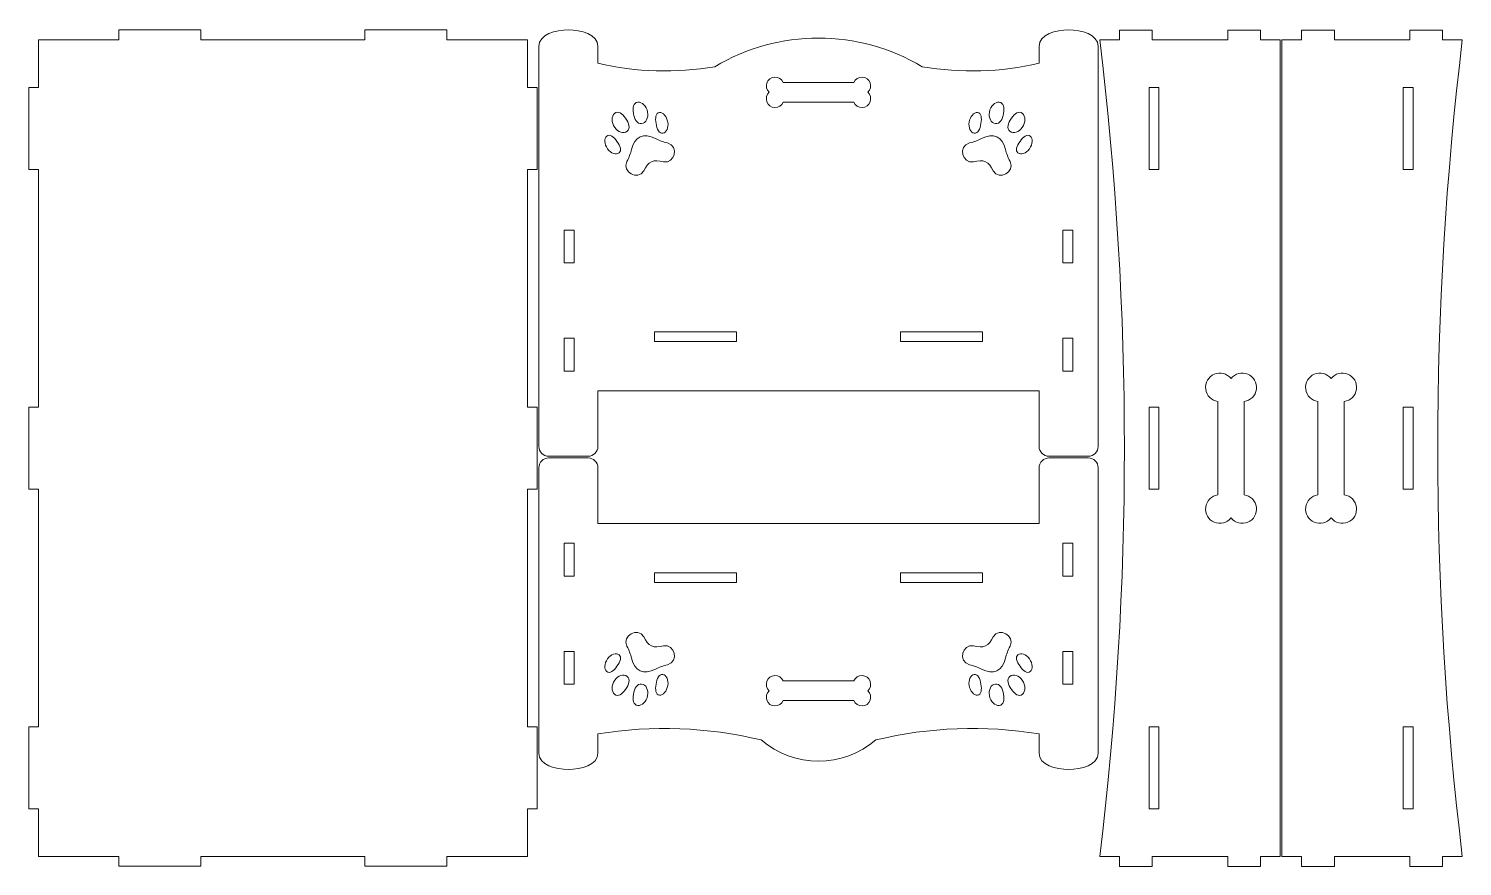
# Model space of a CAD drawing. Header units: millimetres. Extents: x -437 to 437, y -255 to 256.
import ezdxf

# ---------------------------------------------------------------- set-up
doc = ezdxf.new("R2010")
doc.units = ezdxf.units.MM
doc.header["$MEASUREMENT"] = 0
doc.layers.add('Camada 1', color=7, linetype='Continuous')

msp = doc.modelspace()

# ---------------------------------------------------------------- linework, layer by layer
at = {"layer": 'Camada 1', "color": 250, "lineweight": 20}
for points, knots in [([(-332, 249.0323), (-332, 249.0323), (-232, 249.0323), (-232, 249.0323), (-232, 249.0323), (-232, 249.0323), (-232, 255.0323), (-232, 255.0323), (-232, 255.0323), (-232, 255.0323), (-182, 255.0323), (-182, 255.0323), (-182, 255.0323), (-182, 255.0323), (-182, 249.0323), (-182, 249.0323), (-182, 249.0323), (-182, 249.0323), (-133, 249.0323), (-133, 249.0323), (-133, 249.0323), (-133, 249.0323), (-133, 220.0323), (-133, 220.0323), (-133, 220.0323), (-133, 220.0323), (-127, 220.0323), (-127, 220.0323), (-127, 220.0323), (-127, 220.0323), (-127, 170.0323), (-127, 170.0323), (-127, 170.0323), (-127, 170.0323), (-133, 170.0323), (-133, 170.0323), (-133, 170.0323), (-133, 170.0323), (-133, 25.0323), (-133, 25.0323), (-133, 25.0323), (-133, 25.0323), (-127, 25.0323), (-127, 25.0323), (-127, 25.0323), (-127, 25.0323), (-127, -24.9677), (-127, -24.9677), (-127, -24.9677), (-127, -24.9677), (-133, -24.9677), (-133, -24.9677), (-133, -24.9677), (-133, -24.9677), (-133, -169.9677), (-133, -169.9677), (-133, -169.9677), (-133, -169.9677), (-127, -169.9677), (-127, -169.9677), (-127, -169.9677), (-127, -169.9677), (-127, -219.9677), (-127, -219.9677), (-127, -219.9677), (-127, -219.9677), (-133, -219.9677), (-133, -219.9677), (-133, -219.9677), (-133, -219.9677), (-133, -248.9677), (-133, -248.9677), (-133, -248.9677), (-133, -248.9677), (-182, -248.9677), (-182, -248.9677), (-182, -248.9677), (-182, -248.9677), (-182, -254.9677), (-182, -254.9677), (-182, -254.9677), (-182, -254.9677), (-232, -254.9677), (-232, -254.9677), (-232, -254.9677), (-232, -254.9677), (-232, -248.9677), (-232, -248.9677), (-232, -248.9677), (-232, -248.9677), (-332, -248.9677), (-332, -248.9677), (-332, -248.9677), (-332, -248.9677), (-332, -254.9677), (-332, -254.9677), (-332, -254.9677), (-332, -254.9677), (-382, -254.9677), (-382, -254.9677), (-382, -254.9677), (-382, -254.9677), (-382, -248.9677), (-382, -248.9677), (-382, -248.9677), (-382, -248.9677), (-431, -248.9677), (-431, -248.9677), (-431, -248.9677), (-431, -248.9677), (-431, -219.9677), (-431, -219.9677), (-431, -219.9677), (-431, -219.9677), (-437, -219.9677), (-437, -219.9677), (-437, -219.9677), (-437, -219.9677), (-437, -169.9677), (-437, -169.9677), (-437, -169.9677), (-437, -169.9677), (-431, -169.9677), (-431, -169.9677), (-431, -169.9677), (-431, -169.9677), (-431, -24.9677), (-431, -24.9677), (-431, -24.9677), (-431, -24.9677), (-437, -24.9677), (-437, -24.9677), (-437, -24.9677), (-437, -24.9677), (-437, 25.0323), (-437, 25.0323), (-437, 25.0323), (-437, 25.0323), (-431, 25.0323), (-431, 25.0323), (-431, 25.0323), (-431, 25.0323), (-431, 170.0323), (-431, 170.0323), (-431, 170.0323), (-431, 170.0323), (-437, 170.0323), (-437, 170.0323), (-437, 170.0323), (-437, 170.0323), (-437, 220.0323), (-437, 220.0323), (-437, 220.0323), (-437, 220.0323), (-431, 220.0323), (-431, 220.0323), (-431, 220.0323), (-431, 220.0323), (-431, 249.0323), (-431, 249.0323), (-431, 249.0323), (-431, 249.0323), (-382, 249.0323), (-382, 249.0323), (-382, 249.0323), (-382, 249.0323), (-382, 255.0323), (-382, 255.0323), (-382, 255.0323), (-382, 255.0323), (-332, 255.0323), (-332, 255.0323), (-332, 255.0323), (-332, 255.0323), (-332, 249.0323), (-332, 249.0323)], [0, 0, 0, 0, 0.02222222, 0.02222222, 0.02222222, 0.02222222, 0.04444444, 0.04444444, 0.04444444, 0.04444444, 0.06666667, 0.06666667, 0.06666667, 0.06666667, 0.08888889, 0.08888889, 0.08888889, 0.08888889, 0.11111111, 0.11111111, 0.11111111, 0.11111111, 0.13333333, 0.13333333, 0.13333333, 0.13333333, 0.15555556, 0.15555556, 0.15555556, 0.15555556, 0.17777778, 0.17777778, 0.17777778, 0.17777778, 0.2, 0.2, 0.2, 0.2, 0.22222222, 0.22222222, 0.22222222, 0.22222222, 0.24444444, 0.24444444, 0.24444444, 0.24444444, 0.26666667, 0.26666667, 0.26666667, 0.26666667, 0.28888889, 0.28888889, 0.28888889, 0.28888889, 0.31111111, 0.31111111, 0.31111111, 0.31111111, 0.33333333, 0.33333333, 0.33333333, 0.33333333, 0.35555556, 0.35555556, 0.35555556, 0.35555556, 0.37777778, 0.37777778, 0.37777778, 0.37777778, 0.4, 0.4, 0.4, 0.4, 0.42222222, 0.42222222, 0.42222222, 0.42222222, 0.44444444, 0.44444444, 0.44444444, 0.44444444, 0.46666667, 0.46666667, 0.46666667, 0.46666667, 0.48888889, 0.48888889, 0.48888889, 0.48888889, 0.51111111, 0.51111111, 0.51111111, 0.51111111, 0.53333333, 0.53333333, 0.53333333, 0.53333333, 0.55555556, 0.55555556, 0.55555556, 0.55555556, 0.57777778, 0.57777778, 0.57777778, 0.57777778, 0.6, 0.6, 0.6, 0.6, 0.62222222, 0.62222222, 0.62222222, 0.62222222, 0.64444444, 0.64444444, 0.64444444, 0.64444444, 0.66666667, 0.66666667, 0.66666667, 0.66666667, 0.68888889, 0.68888889, 0.68888889, 0.68888889, 0.71111111, 0.71111111, 0.71111111, 0.71111111, 0.73333333, 0.73333333, 0.73333333, 0.73333333, 0.75555556, 0.75555556, 0.75555556, 0.75555556, 0.77777778, 0.77777778, 0.77777778, 0.77777778, 0.8, 0.8, 0.8, 0.8, 0.82222222, 0.82222222, 0.82222222, 0.82222222, 0.84444444, 0.84444444, 0.84444444, 0.84444444, 0.86666667, 0.86666667, 0.86666667, 0.86666667, 0.88888889, 0.88888889, 0.88888889, 0.88888889, 0.91111111, 0.91111111, 0.91111111, 0.91111111, 0.93333333, 0.93333333, 0.93333333, 0.93333333, 0.95555556, 0.95555556, 0.95555556, 0.95555556, 1, 1, 1, 1]), ([(179, 35.0323), (179, 35.0323), (-90, 35.0323), (-90, 35.0323), (-90, 35.0323), (-90, 35.0323), (-90, 1.0323), (-90, 1.0323), (-90, 1.0323), (-90, -2.2814), (-92.6863, -4.9677), (-96, -4.9677), (-96, -4.9677), (-96, -4.9677), (-120, -4.9677), (-120, -4.9677), (-120, -4.9677), (-121.5913, -4.9677), (-123.1174, -4.3356), (-124.2426, -3.2103), (-124.2426, -3.2103), (-125.3679, -2.0851), (-126, -0.559), (-126, 1.0323), (-126, 1.0323), (-126, 1.0323), (-126, 245.0323), (-126, 245.0323), (-126, 245.0323), (-126, 252.4134), (-115.5901, 255.0323), (-108, 255.0323), (-108, 255.0323), (-100.4252, 255.0323), (-90, 252.4332), (-90, 245.0323), (-90, 245.0323), (-90, 245.0323), (-89.9991, 234.7065), (-89.9991, 234.7065), (-89.9991, 234.7065), (-66.6178, 229.2716), (-42.3856, 228.5683), (-18.7285, 232.638), (-18.7285, 232.638), (20.2337, 255.8304), (68.7663, 255.8304), (107.7294, 232.6379), (107.7294, 232.6379), (131.3866, 228.5683), (155.6187, 229.2717), (179, 234.7068), (179, 234.7068), (179, 234.7068), (179, 245.0323), (179, 245.0323), (179, 245.0323), (179, 252.4134), (189.4099, 255.0323), (197, 255.0323), (197, 255.0323), (204.5748, 255.0323), (215, 252.4332), (215, 245.0323), (215, 245.0323), (215, 245.0323), (215, 1.0323), (215, 1.0323), (215, 1.0323), (215, -2.2814), (212.3137, -4.9677), (209, -4.9677), (209, -4.9677), (209, -4.9677), (185, -4.9677), (185, -4.9677), (185, -4.9677), (183.4087, -4.9677), (181.8826, -4.3356), (180.7574, -3.2103), (180.7574, -3.2103), (179.6321, -2.0851), (179, -0.559), (179, 1.0323), (179, 1.0323), (179, 1.0323), (179, 35.0323), (179, 35.0323)], [0, 0, 0, 0, 0.04347826, 0.04347826, 0.04347826, 0.04347826, 0.08695652, 0.08695652, 0.08695652, 0.08695652, 0.13043478, 0.13043478, 0.13043478, 0.13043478, 0.17391304, 0.17391304, 0.17391304, 0.17391304, 0.2173913, 0.2173913, 0.2173913, 0.2173913, 0.26086957, 0.26086957, 0.26086957, 0.26086957, 0.30434783, 0.30434783, 0.30434783, 0.30434783, 0.34782609, 0.34782609, 0.34782609, 0.34782609, 0.39130435, 0.39130435, 0.39130435, 0.39130435, 0.43478261, 0.43478261, 0.43478261, 0.43478261, 0.47826087, 0.47826087, 0.47826087, 0.47826087, 0.52173913, 0.52173913, 0.52173913, 0.52173913, 0.56521739, 0.56521739, 0.56521739, 0.56521739, 0.60869565, 0.60869565, 0.60869565, 0.60869565, 0.65217391, 0.65217391, 0.65217391, 0.65217391, 0.69565217, 0.69565217, 0.69565217, 0.69565217, 0.73913043, 0.73913043, 0.73913043, 0.73913043, 0.7826087, 0.7826087, 0.7826087, 0.7826087, 0.82608696, 0.82608696, 0.82608696, 0.82608696, 0.86956522, 0.86956522, 0.86956522, 0.86956522, 0.91304348, 0.91304348, 0.91304348, 0.91304348, 1, 1, 1, 1]), ([(216, -249.0323), (236, -82.9656), (236, 82.901), (216, 248.9677), (216, 248.9677), (216, 248.9677), (228, 248.9677), (228, 248.9677), (228, 248.9677), (228, 248.9677), (228, 254.9677), (228, 254.9677), (228, 254.9677), (228, 254.9677), (248, 254.9677), (248, 254.9677), (248, 254.9677), (248, 254.9677), (248, 248.9677), (248, 248.9677), (248, 248.9677), (248, 248.9677), (294, 248.9677), (294, 248.9677), (294, 248.9677), (294, 248.9677), (294, 254.9677), (294, 254.9677), (294, 254.9677), (294, 254.9677), (314, 254.9677), (314, 254.9677), (314, 254.9677), (314, 254.9677), (314, 248.9677), (314, 248.9677), (314, 248.9677), (314, 248.9677), (326, 248.9677), (326, 248.9677), (326, 248.9677), (326, 248.9677), (326, -249.0323), (326, -249.0323), (326, -249.0323), (326, -249.0323), (314, -249.0323), (314, -249.0323), (314, -249.0323), (314, -249.0323), (314, -255.0323), (314, -255.0323), (314, -255.0323), (314, -255.0323), (294, -255.0323), (294, -255.0323), (294, -255.0323), (294, -255.0323), (294, -249.0323), (294, -249.0323), (294, -249.0323), (294, -249.0323), (248, -249.0323), (248, -249.0323), (248, -249.0323), (248, -249.0323), (248, -255.0323), (248, -255.0323), (248, -255.0323), (248, -255.0323), (228, -255.0323), (228, -255.0323), (228, -255.0323), (228, -255.0323), (228, -249.0323), (228, -249.0323), (228, -249.0323), (228, -249.0323), (216, -249.0323), (216, -249.0323)], [0, 0, 0, 0, 0.04761905, 0.04761905, 0.04761905, 0.04761905, 0.0952381, 0.0952381, 0.0952381, 0.0952381, 0.14285714, 0.14285714, 0.14285714, 0.14285714, 0.19047619, 0.19047619, 0.19047619, 0.19047619, 0.23809524, 0.23809524, 0.23809524, 0.23809524, 0.28571429, 0.28571429, 0.28571429, 0.28571429, 0.33333333, 0.33333333, 0.33333333, 0.33333333, 0.38095238, 0.38095238, 0.38095238, 0.38095238, 0.42857143, 0.42857143, 0.42857143, 0.42857143, 0.47619048, 0.47619048, 0.47619048, 0.47619048, 0.52380952, 0.52380952, 0.52380952, 0.52380952, 0.57142857, 0.57142857, 0.57142857, 0.57142857, 0.61904762, 0.61904762, 0.61904762, 0.61904762, 0.66666667, 0.66666667, 0.66666667, 0.66666667, 0.71428571, 0.71428571, 0.71428571, 0.71428571, 0.76190476, 0.76190476, 0.76190476, 0.76190476, 0.80952381, 0.80952381, 0.80952381, 0.80952381, 0.85714286, 0.85714286, 0.85714286, 0.85714286, 0.9047619, 0.9047619, 0.9047619, 0.9047619, 1, 1, 1, 1]), ([(437, -249.0323), (417, -82.9656), (417, 82.901), (437, 248.9677), (437, 248.9677), (437, 248.9677), (425, 248.9677), (425, 248.9677), (425, 248.9677), (425, 248.9677), (425, 254.9677), (425, 254.9677), (425, 254.9677), (425, 254.9677), (405, 254.9677), (405, 254.9677), (405, 254.9677), (405, 254.9677), (405, 248.9677), (405, 248.9677), (405, 248.9677), (405, 248.9677), (359, 248.9677), (359, 248.9677), (359, 248.9677), (359, 248.9677), (359, 254.9677), (359, 254.9677), (359, 254.9677), (359, 254.9677), (339, 254.9677), (339, 254.9677), (339, 254.9677), (339, 254.9677), (339, 248.9677), (339, 248.9677), (339, 248.9677), (339, 248.9677), (327, 248.9677), (327, 248.9677), (327, 248.9677), (327, 248.9677), (327, -249.0323), (327, -249.0323), (327, -249.0323), (327, -249.0323), (339, -249.0323), (339, -249.0323), (339, -249.0323), (339, -249.0323), (339, -255.0323), (339, -255.0323), (339, -255.0323), (339, -255.0323), (359, -255.0323), (359, -255.0323), (359, -255.0323), (359, -255.0323), (359, -249.0323), (359, -249.0323), (359, -249.0323), (359, -249.0323), (405, -249.0323), (405, -249.0323), (405, -249.0323), (405, -249.0323), (405, -255.0323), (405, -255.0323), (405, -255.0323), (405, -255.0323), (425, -255.0323), (425, -255.0323), (425, -255.0323), (425, -255.0323), (425, -249.0323), (425, -249.0323), (425, -249.0323), (425, -249.0323), (437, -249.0323), (437, -249.0323)], [0, 0, 0, 0, 0.04761905, 0.04761905, 0.04761905, 0.04761905, 0.0952381, 0.0952381, 0.0952381, 0.0952381, 0.14285714, 0.14285714, 0.14285714, 0.14285714, 0.19047619, 0.19047619, 0.19047619, 0.19047619, 0.23809524, 0.23809524, 0.23809524, 0.23809524, 0.28571429, 0.28571429, 0.28571429, 0.28571429, 0.33333333, 0.33333333, 0.33333333, 0.33333333, 0.38095238, 0.38095238, 0.38095238, 0.38095238, 0.42857143, 0.42857143, 0.42857143, 0.42857143, 0.47619048, 0.47619048, 0.47619048, 0.47619048, 0.52380952, 0.52380952, 0.52380952, 0.52380952, 0.57142857, 0.57142857, 0.57142857, 0.57142857, 0.61904762, 0.61904762, 0.61904762, 0.61904762, 0.66666667, 0.66666667, 0.66666667, 0.66666667, 0.71428571, 0.71428571, 0.71428571, 0.71428571, 0.76190476, 0.76190476, 0.76190476, 0.76190476, 0.80952381, 0.80952381, 0.80952381, 0.80952381, 0.85714286, 0.85714286, 0.85714286, 0.85714286, 0.9047619, 0.9047619, 0.9047619, 0.9047619, 1, 1, 1, 1]), ([(13.0224, 211.2323), (13.7731, 209.1793), (15.7073, 207.7978), (17.8928, 207.7535), (17.8928, 207.7535), (20.0783, 207.7093), (22.0668, 209.0113), (22.9, 211.0323), (22.9, 211.0323), (22.9, 211.0323), (66.1, 211.0323), (66.1, 211.0323), (66.1, 211.0323), (66.9332, 209.0113), (68.9217, 207.7093), (71.1072, 207.7535), (71.1072, 207.7535), (73.2928, 207.7978), (75.2269, 209.1793), (75.9776, 211.2324), (75.9776, 211.2324), (76.7283, 213.2854), (76.1415, 215.5887), (74.5, 217.0323), (74.5, 217.0323), (76.1415, 218.4759), (76.7283, 220.7792), (75.9776, 222.8322), (75.9776, 222.8322), (75.2269, 224.8853), (73.2927, 226.2668), (71.1072, 226.3111), (71.1072, 226.3111), (68.9217, 226.3553), (66.9332, 225.0533), (66.1, 223.0323), (66.1, 223.0323), (66.1, 223.0323), (22.9, 223.0323), (22.9, 223.0323), (22.9, 223.0323), (22.0668, 225.0533), (20.0783, 226.3553), (17.8928, 226.3111), (17.8928, 226.3111), (15.7073, 226.2668), (13.7731, 224.8853), (13.0224, 222.8322), (13.0224, 222.8322), (12.2717, 220.7792), (12.8585, 218.4759), (14.5, 217.0323), (14.5, 217.0323), (12.8585, 215.5887), (12.2717, 213.2854), (13.0224, 211.2323)], [0, 0, 0, 0, 0.06666667, 0.06666667, 0.06666667, 0.06666667, 0.13333333, 0.13333333, 0.13333333, 0.13333333, 0.2, 0.2, 0.2, 0.2, 0.26666667, 0.26666667, 0.26666667, 0.26666667, 0.33333333, 0.33333333, 0.33333333, 0.33333333, 0.4, 0.4, 0.4, 0.4, 0.46666667, 0.46666667, 0.46666667, 0.46666667, 0.53333333, 0.53333333, 0.53333333, 0.53333333, 0.6, 0.6, 0.6, 0.6, 0.66666667, 0.66666667, 0.66666667, 0.66666667, 0.73333333, 0.73333333, 0.73333333, 0.73333333, 0.8, 0.8, 0.8, 0.8, 0.86666667, 0.86666667, 0.86666667, 0.86666667, 1, 1, 1, 1]), ([(246, 169.9677), (246, 169.9677), (252, 169.9677), (252, 169.9677), (252, 169.9677), (252, 169.9677), (252, 219.9677), (252, 219.9677), (252, 219.9677), (252, 219.9677), (246, 219.9677), (246, 219.9677), (246, 219.9677), (246, 219.9677), (246, 169.9677), (246, 169.9677)], [0, 0, 0, 0, 0.2, 0.2, 0.2, 0.2, 0.4, 0.4, 0.4, 0.4, 0.6, 0.6, 0.6, 0.6, 1, 1, 1, 1]), ([(407, 169.9677), (407, 169.9677), (401, 169.9677), (401, 169.9677), (401, 169.9677), (401, 169.9677), (401, 219.9677), (401, 219.9677), (401, 219.9677), (401, 219.9677), (407, 219.9677), (407, 219.9677), (407, 219.9677), (407, 219.9677), (407, 169.9677), (407, 169.9677)], [0, 0, 0, 0, 0.2, 0.2, 0.2, 0.2, 0.4, 0.4, 0.4, 0.4, 0.6, 0.6, 0.6, 0.6, 1, 1, 1, 1]), ([(-68.3369, 204.1522), (-67.6868, 200.5463), (-66.0085, 197.625), (-63.3452, 197.9116), (-63.3452, 197.9116), (-60.6805, 198.1995), (-59.0465, 201.3581), (-59.6954, 204.9626), (-59.6954, 204.9626), (-60.3481, 208.5685), (-63.0296, 211.2586), (-65.6943, 210.9707), (-65.6943, 210.9707), (-68.3575, 210.6841), (-68.987, 207.7581), (-68.3369, 204.1522)], [0, 0, 0, 0, 0.2, 0.2, 0.2, 0.2, 0.4, 0.4, 0.4, 0.4, 0.6, 0.6, 0.6, 0.6, 1, 1, 1, 1]), ([(148.6954, 204.9626), (148.0465, 201.3581), (149.6805, 198.1995), (152.3452, 197.9116), (152.3452, 197.9116), (155.0085, 197.625), (156.6868, 200.5463), (157.3369, 204.1522), (157.3369, 204.1522), (157.987, 207.7581), (157.3575, 210.6841), (154.6943, 210.9707), (154.6943, 210.9707), (152.0296, 211.2586), (149.3481, 208.5685), (148.6954, 204.9626)], [0, 0, 0, 0, 0.2, 0.2, 0.2, 0.2, 0.4, 0.4, 0.4, 0.4, 0.6, 0.6, 0.6, 0.6, 1, 1, 1, 1]), ([(-79.726, 195.6444), (-77.6162, 192.6512), (-74.2209, 191.5948), (-72.1451, 193.2887), (-72.1451, 193.2887), (-70.0693, 194.9825), (-70.969, 198.2295), (-73.0787, 201.2254), (-73.0787, 201.2254), (-75.1883, 204.2212), (-77.7132, 205.8279), (-79.7891, 204.1342), (-79.7891, 204.1342), (-81.8649, 202.4402), (-81.8342, 198.6415), (-79.726, 195.6444)], [0, 0, 0, 0, 0.2, 0.2, 0.2, 0.2, 0.4, 0.4, 0.4, 0.4, 0.6, 0.6, 0.6, 0.6, 1, 1, 1, 1]), ([(-50.456, 192.0961), (-48.1772, 192.3594), (-46.7915, 195.3936), (-47.3621, 198.8666), (-47.3621, 198.8666), (-47.9354, 202.3397), (-50.2458, 204.9411), (-52.5246, 204.6751), (-52.5246, 204.6751), (-54.8047, 204.4106), (-55.1055, 201.4244), (-54.5323, 197.9487), (-54.5323, 197.9487), (-53.9616, 194.4756), (-52.7362, 191.8289), (-50.456, 192.0961)], [0, 0, 0, 0, 0.2, 0.2, 0.2, 0.2, 0.4, 0.4, 0.4, 0.4, 0.6, 0.6, 0.6, 0.6, 1, 1, 1, 1]), ([(139.456, 192.0961), (141.7362, 191.8289), (142.9616, 194.4756), (143.5323, 197.9487), (143.5323, 197.9487), (144.1055, 201.4244), (143.8047, 204.4106), (141.5246, 204.6751), (141.5246, 204.6751), (139.2458, 204.9411), (136.9354, 202.3397), (136.3621, 198.8666), (136.3621, 198.8666), (135.7915, 195.3936), (137.1772, 192.3594), (139.456, 192.0961)], [0, 0, 0, 0, 0.2, 0.2, 0.2, 0.2, 0.4, 0.4, 0.4, 0.4, 0.6, 0.6, 0.6, 0.6, 1, 1, 1, 1]), ([(162.0787, 201.2254), (159.969, 198.2295), (159.0693, 194.9825), (161.1451, 193.2887), (161.1451, 193.2887), (163.2209, 191.5948), (166.6162, 192.6512), (168.726, 195.6444), (168.726, 195.6444), (170.8342, 198.6415), (170.8649, 202.4402), (168.7891, 204.1342), (168.7891, 204.1342), (166.7132, 205.8279), (164.1883, 204.2212), (162.0787, 201.2254)], [0, 0, 0, 0, 0.2, 0.2, 0.2, 0.2, 0.4, 0.4, 0.4, 0.4, 0.6, 0.6, 0.6, 0.6, 1, 1, 1, 1]), ([(-61.9767, 169.0446), (-59.4921, 174.8557), (-55.9273, 176.4794), (-49.9115, 174.545), (-49.9115, 174.545), (-43.1065, 173.4024), (-40.3696, 184.0655), (-47.5404, 186.1224), (-47.5404, 186.1224), (-50.2228, 186.8925), (-52.705, 187.6139), (-54.8919, 188.7969), (-54.8919, 188.7969), (-61.9826, 192.6325), (-67.7128, 190.0176), (-69.4682, 182.1504), (-69.4682, 182.1504), (-70.0087, 179.7244), (-71.0928, 177.3781), (-72.2699, 174.848), (-72.2699, 174.848), (-75.4217, 168.0863), (-65.5757, 163.158), (-61.9767, 169.0446)], [0, 0, 0, 0, 0.14285714, 0.14285714, 0.14285714, 0.14285714, 0.28571429, 0.28571429, 0.28571429, 0.28571429, 0.42857143, 0.42857143, 0.42857143, 0.42857143, 0.57142857, 0.57142857, 0.57142857, 0.57142857, 0.71428571, 0.71428571, 0.71428571, 0.71428571, 1, 1, 1, 1]), ([(138.9115, 174.545), (144.9273, 176.4794), (148.4921, 174.8557), (150.9767, 169.0446), (150.9767, 169.0446), (154.5757, 163.158), (164.4217, 168.0863), (161.2699, 174.848), (161.2699, 174.848), (160.0928, 177.3781), (159.0087, 179.7244), (158.4682, 182.1504), (158.4682, 182.1504), (156.7128, 190.0176), (150.9826, 192.6325), (143.8919, 188.7969), (143.8919, 188.7969), (141.705, 187.6139), (139.2228, 186.8925), (136.5404, 186.1224), (136.5404, 186.1224), (129.3696, 184.0655), (132.1065, 173.4024), (138.9115, 174.545)], [0, 0, 0, 0, 0.14285714, 0.14285714, 0.14285714, 0.14285714, 0.28571429, 0.28571429, 0.28571429, 0.28571429, 0.42857143, 0.42857143, 0.42857143, 0.42857143, 0.57142857, 0.57142857, 0.57142857, 0.57142857, 0.71428571, 0.71428571, 0.71428571, 0.71428571, 1, 1, 1, 1]), ([(-77.0594, 180.0294), (-75.2692, 181.4646), (-76.291, 184.1966), (-78.3611, 187.0433), (-78.3611, 187.0433), (-80.431, 189.8927), (-82.7702, 191.7751), (-84.5591, 190.3384), (-84.5591, 190.3384), (-86.3508, 188.9019), (-86.1204, 185.4311), (-84.0518, 182.5831), (-84.0518, 182.5831), (-81.9804, 179.7378), (-78.8498, 178.5915), (-77.0594, 180.0294)], [0, 0, 0, 0, 0.2, 0.2, 0.2, 0.2, 0.4, 0.4, 0.4, 0.4, 0.6, 0.6, 0.6, 0.6, 1, 1, 1, 1]), ([(167.3611, 187.0433), (165.291, 184.1966), (164.2692, 181.4646), (166.0594, 180.0294), (166.0594, 180.0294), (167.8498, 178.5915), (170.9804, 179.7378), (173.0518, 182.5831), (173.0518, 182.5831), (175.1204, 185.4311), (175.3508, 188.9019), (173.5591, 190.3384), (173.5591, 190.3384), (171.7702, 191.7751), (169.431, 189.8927), (167.3611, 187.0433)], [0, 0, 0, 0, 0.2, 0.2, 0.2, 0.2, 0.4, 0.4, 0.4, 0.4, 0.6, 0.6, 0.6, 0.6, 1, 1, 1, 1]), ([(-104.5, 113.0323), (-104.5, 113.0323), (-104.5, 133.0323), (-104.5, 133.0323), (-104.5, 133.0323), (-104.5, 133.0323), (-110.5, 133.0323), (-110.5, 133.0323), (-110.5, 133.0323), (-110.5, 133.0323), (-110.5, 113.0323), (-110.5, 113.0323), (-110.5, 113.0323), (-110.5, 113.0323), (-104.5, 113.0323), (-104.5, 113.0323)], [0, 0, 0, 0, 0.2, 0.2, 0.2, 0.2, 0.4, 0.4, 0.4, 0.4, 0.6, 0.6, 0.6, 0.6, 1, 1, 1, 1]), ([(193.5, 133.0323), (193.5, 133.0323), (193.5, 113.0323), (193.5, 113.0323), (193.5, 113.0323), (193.5, 113.0323), (199.5, 113.0323), (199.5, 113.0323), (199.5, 113.0323), (199.5, 113.0323), (199.5, 133.0323), (199.5, 133.0323), (199.5, 133.0323), (199.5, 133.0323), (193.5, 133.0323), (193.5, 133.0323)], [0, 0, 0, 0, 0.2, 0.2, 0.2, 0.2, 0.4, 0.4, 0.4, 0.4, 0.6, 0.6, 0.6, 0.6, 1, 1, 1, 1]), ([(-5.5, 65.0323), (-5.5, 65.0323), (-5.5, 71.0323), (-5.5, 71.0323), (-5.5, 71.0323), (-5.5, 71.0323), (-55.5, 71.0323), (-55.5, 71.0323), (-55.5, 71.0323), (-55.5, 71.0323), (-55.5, 65.0323), (-55.5, 65.0323), (-55.5, 65.0323), (-55.5, 65.0323), (-5.5, 65.0323), (-5.5, 65.0323)], [0, 0, 0, 0, 0.2, 0.2, 0.2, 0.2, 0.4, 0.4, 0.4, 0.4, 0.6, 0.6, 0.6, 0.6, 1, 1, 1, 1]), ([(144.5, 71.0323), (144.5, 71.0323), (94.5, 71.0323), (94.5, 71.0323), (94.5, 71.0323), (94.5, 71.0323), (94.5, 65.0323), (94.5, 65.0323), (94.5, 65.0323), (94.5, 65.0323), (144.5, 65.0323), (144.5, 65.0323), (144.5, 65.0323), (144.5, 65.0323), (144.5, 71.0323), (144.5, 71.0323)], [0, 0, 0, 0, 0.2, 0.2, 0.2, 0.2, 0.4, 0.4, 0.4, 0.4, 0.6, 0.6, 0.6, 0.6, 1, 1, 1, 1]), ([(-104.5, 47.0323), (-104.5, 47.0323), (-104.5, 67.0323), (-104.5, 67.0323), (-104.5, 67.0323), (-104.5, 67.0323), (-110.5, 67.0323), (-110.5, 67.0323), (-110.5, 67.0323), (-110.5, 67.0323), (-110.5, 47.0323), (-110.5, 47.0323), (-110.5, 47.0323), (-110.5, 47.0323), (-104.5, 47.0323), (-104.5, 47.0323)], [0, 0, 0, 0, 0.2, 0.2, 0.2, 0.2, 0.4, 0.4, 0.4, 0.4, 0.6, 0.6, 0.6, 0.6, 1, 1, 1, 1]), ([(193.5, 67.0323), (193.5, 67.0323), (193.5, 47.0323), (193.5, 47.0323), (193.5, 47.0323), (193.5, 47.0323), (199.5, 47.0323), (199.5, 47.0323), (199.5, 47.0323), (199.5, 47.0323), (199.5, 67.0323), (199.5, 67.0323), (199.5, 67.0323), (199.5, 67.0323), (193.5, 67.0323), (193.5, 67.0323)], [0, 0, 0, 0, 0.2, 0.2, 0.2, 0.2, 0.4, 0.4, 0.4, 0.4, 0.6, 0.6, 0.6, 0.6, 1, 1, 1, 1]), ([(285.7763, -45.169), (289.3889, -46.6948), (293.5759, -45.615), (296, -42.5323), (296, -42.5323), (298.4242, -45.615), (302.6111, -46.6948), (306.2238, -45.1689), (306.2238, -45.1689), (309.8364, -43.6431), (311.9816, -39.8889), (311.4621, -36.0018), (311.4621, -36.0018), (310.9425, -32.1147), (307.8866, -29.0557), (304, -28.5323), (304, -28.5323), (304, -28.5323), (304, 28.4677), (304, 28.4677), (304, 28.4677), (307.8866, 28.9911), (310.9425, 32.0501), (311.4621, 35.9372), (311.4621, 35.9372), (311.9816, 39.8243), (309.8364, 43.5785), (306.2237, 45.1043), (306.2237, 45.1043), (302.6111, 46.6302), (298.4241, 45.5504), (296, 42.4677), (296, 42.4677), (293.5759, 45.5504), (289.3889, 46.6302), (285.7763, 45.1043), (285.7763, 45.1043), (282.1636, 43.5785), (280.0184, 39.8243), (280.5379, 35.9372), (280.5379, 35.9372), (281.0575, 32.0501), (284.1134, 28.9911), (288, 28.4677), (288, 28.4677), (288, 28.4677), (288, -28.5323), (288, -28.5323), (288, -28.5323), (284.1134, -29.0558), (281.0575, -32.1148), (280.5379, -36.0019), (280.5379, -36.0019), (280.0184, -39.8889), (282.1636, -43.6431), (285.7763, -45.169)], [0, 0, 0, 0, 0.06666667, 0.06666667, 0.06666667, 0.06666667, 0.13333333, 0.13333333, 0.13333333, 0.13333333, 0.2, 0.2, 0.2, 0.2, 0.26666667, 0.26666667, 0.26666667, 0.26666667, 0.33333333, 0.33333333, 0.33333333, 0.33333333, 0.4, 0.4, 0.4, 0.4, 0.46666667, 0.46666667, 0.46666667, 0.46666667, 0.53333333, 0.53333333, 0.53333333, 0.53333333, 0.6, 0.6, 0.6, 0.6, 0.66666667, 0.66666667, 0.66666667, 0.66666667, 0.73333333, 0.73333333, 0.73333333, 0.73333333, 0.8, 0.8, 0.8, 0.8, 0.86666667, 0.86666667, 0.86666667, 0.86666667, 1, 1, 1, 1]), ([(367.2237, -45.169), (363.6111, -46.6948), (359.4241, -45.615), (357, -42.5323), (357, -42.5323), (354.5758, -45.615), (350.3889, -46.6948), (346.7762, -45.1689), (346.7762, -45.1689), (343.1636, -43.6431), (341.0184, -39.8889), (341.5379, -36.0018), (341.5379, -36.0018), (342.0575, -32.1147), (345.1134, -29.0557), (349, -28.5323), (349, -28.5323), (349, -28.5323), (349, 28.4677), (349, 28.4677), (349, 28.4677), (345.1134, 28.9911), (342.0575, 32.0501), (341.5379, 35.9372), (341.5379, 35.9372), (341.0184, 39.8243), (343.1636, 43.5785), (346.7763, 45.1043), (346.7763, 45.1043), (350.3889, 46.6302), (354.5759, 45.5504), (357, 42.4677), (357, 42.4677), (359.4241, 45.5504), (363.6111, 46.6302), (367.2237, 45.1043), (367.2237, 45.1043), (370.8364, 43.5785), (372.9816, 39.8243), (372.4621, 35.9372), (372.4621, 35.9372), (371.9425, 32.0501), (368.8866, 28.9911), (365, 28.4677), (365, 28.4677), (365, 28.4677), (365, -28.5323), (365, -28.5323), (365, -28.5323), (368.8866, -29.0558), (371.9425, -32.1148), (372.4621, -36.0019), (372.4621, -36.0019), (372.9816, -39.8889), (370.8364, -43.6431), (367.2237, -45.169)], [0, 0, 0, 0, 0.06666667, 0.06666667, 0.06666667, 0.06666667, 0.13333333, 0.13333333, 0.13333333, 0.13333333, 0.2, 0.2, 0.2, 0.2, 0.26666667, 0.26666667, 0.26666667, 0.26666667, 0.33333333, 0.33333333, 0.33333333, 0.33333333, 0.4, 0.4, 0.4, 0.4, 0.46666667, 0.46666667, 0.46666667, 0.46666667, 0.53333333, 0.53333333, 0.53333333, 0.53333333, 0.6, 0.6, 0.6, 0.6, 0.66666667, 0.66666667, 0.66666667, 0.66666667, 0.73333333, 0.73333333, 0.73333333, 0.73333333, 0.8, 0.8, 0.8, 0.8, 0.86666667, 0.86666667, 0.86666667, 0.86666667, 1, 1, 1, 1]), ([(246, -25.0323), (246, -25.0323), (252, -25.0323), (252, -25.0323), (252, -25.0323), (252, -25.0323), (252, 24.9677), (252, 24.9677), (252, 24.9677), (252, 24.9677), (246, 24.9677), (246, 24.9677), (246, 24.9677), (246, 24.9677), (246, -25.0323), (246, -25.0323)], [0, 0, 0, 0, 0.2, 0.2, 0.2, 0.2, 0.4, 0.4, 0.4, 0.4, 0.6, 0.6, 0.6, 0.6, 1, 1, 1, 1]), ([(407, -25.0323), (407, -25.0323), (401, -25.0323), (401, -25.0323), (401, -25.0323), (401, -25.0323), (401, 24.9677), (401, 24.9677), (401, 24.9677), (401, 24.9677), (407, 24.9677), (407, 24.9677), (407, 24.9677), (407, 24.9677), (407, -25.0323), (407, -25.0323)], [0, 0, 0, 0, 0.2, 0.2, 0.2, 0.2, 0.4, 0.4, 0.4, 0.4, 0.6, 0.6, 0.6, 0.6, 1, 1, 1, 1]), ([(-89.9993, -174.3119), (-56.9228, -168.8468), (-23.0856, -170.0901), (9.5, -177.9677), (9.5, -177.9677), (29.6143, -195.301), (59.3857, -195.301), (79.5007, -177.9675), (79.5007, -177.9675), (112.087, -170.09), (145.9241, -168.8469), (179, -174.312), (179, -174.312), (179, -174.312), (179, -185.9677), (179, -185.9677), (179, -185.9677), (179, -193.3488), (189.4099, -195.9677), (197, -195.9677), (197, -195.9677), (204.5748, -195.9677), (215, -193.3686), (215, -185.9677), (215, -185.9677), (215, -185.9677), (215, -11.9677), (215, -11.9677), (215, -11.9677), (215, -8.654), (212.3137, -5.9677), (209, -5.9677), (209, -5.9677), (209, -5.9677), (185, -5.9677), (185, -5.9677), (185, -5.9677), (183.4087, -5.9677), (181.8826, -6.5998), (180.7574, -7.7251), (180.7574, -7.7251), (179.6321, -8.8503), (179, -10.3764), (179, -11.9677), (179, -11.9677), (179, -11.9677), (179, -45.9677), (179, -45.9677), (179, -45.9677), (179, -45.9677), (-90, -45.9677), (-90, -45.9677), (-90, -45.9677), (-90, -45.9677), (-90, -11.9677), (-90, -11.9677), (-90, -11.9677), (-90, -8.654), (-92.6863, -5.9677), (-96, -5.9677), (-96, -5.9677), (-96, -5.9677), (-120, -5.9677), (-120, -5.9677), (-120, -5.9677), (-121.5913, -5.9677), (-123.1174, -6.5998), (-124.2426, -7.7251), (-124.2426, -7.7251), (-125.3679, -8.8503), (-126, -10.3764), (-126, -11.9677), (-126, -11.9677), (-126, -11.9677), (-126, -185.9677), (-126, -185.9677), (-126, -185.9677), (-126, -193.3488), (-115.5901, -195.9677), (-108, -195.9677), (-108, -195.9677), (-100.4252, -195.9677), (-90, -193.3686), (-90, -185.9677), (-90, -185.9677), (-90, -185.9677), (-89.9993, -174.3119), (-89.9993, -174.3119)], [0, 0, 0, 0, 0.04347826, 0.04347826, 0.04347826, 0.04347826, 0.08695652, 0.08695652, 0.08695652, 0.08695652, 0.13043478, 0.13043478, 0.13043478, 0.13043478, 0.17391304, 0.17391304, 0.17391304, 0.17391304, 0.2173913, 0.2173913, 0.2173913, 0.2173913, 0.26086957, 0.26086957, 0.26086957, 0.26086957, 0.30434783, 0.30434783, 0.30434783, 0.30434783, 0.34782609, 0.34782609, 0.34782609, 0.34782609, 0.39130435, 0.39130435, 0.39130435, 0.39130435, 0.43478261, 0.43478261, 0.43478261, 0.43478261, 0.47826087, 0.47826087, 0.47826087, 0.47826087, 0.52173913, 0.52173913, 0.52173913, 0.52173913, 0.56521739, 0.56521739, 0.56521739, 0.56521739, 0.60869565, 0.60869565, 0.60869565, 0.60869565, 0.65217391, 0.65217391, 0.65217391, 0.65217391, 0.69565217, 0.69565217, 0.69565217, 0.69565217, 0.73913043, 0.73913043, 0.73913043, 0.73913043, 0.7826087, 0.7826087, 0.7826087, 0.7826087, 0.82608696, 0.82608696, 0.82608696, 0.82608696, 0.86956522, 0.86956522, 0.86956522, 0.86956522, 0.91304348, 0.91304348, 0.91304348, 0.91304348, 1, 1, 1, 1]), ([(-104.5, -77.9677), (-104.5, -77.9677), (-110.5, -77.9677), (-110.5, -77.9677), (-110.5, -77.9677), (-110.5, -77.9677), (-110.5, -57.9677), (-110.5, -57.9677), (-110.5, -57.9677), (-110.5, -57.9677), (-104.5, -57.9677), (-104.5, -57.9677), (-104.5, -57.9677), (-104.5, -57.9677), (-104.5, -77.9677), (-104.5, -77.9677)], [0, 0, 0, 0, 0.2, 0.2, 0.2, 0.2, 0.4, 0.4, 0.4, 0.4, 0.6, 0.6, 0.6, 0.6, 1, 1, 1, 1]), ([(199.5, -77.9677), (199.5, -77.9677), (193.5, -77.9677), (193.5, -77.9677), (193.5, -77.9677), (193.5, -77.9677), (193.5, -57.9677), (193.5, -57.9677), (193.5, -57.9677), (193.5, -57.9677), (199.5, -57.9677), (199.5, -57.9677), (199.5, -57.9677), (199.5, -57.9677), (199.5, -77.9677), (199.5, -77.9677)], [0, 0, 0, 0, 0.2, 0.2, 0.2, 0.2, 0.4, 0.4, 0.4, 0.4, 0.6, 0.6, 0.6, 0.6, 1, 1, 1, 1]), ([(-5.5, -81.9677), (-5.5, -81.9677), (-55.5, -81.9677), (-55.5, -81.9677), (-55.5, -81.9677), (-55.5, -81.9677), (-55.5, -75.9677), (-55.5, -75.9677), (-55.5, -75.9677), (-55.5, -75.9677), (-5.5, -75.9677), (-5.5, -75.9677), (-5.5, -75.9677), (-5.5, -75.9677), (-5.5, -81.9677), (-5.5, -81.9677)], [0, 0, 0, 0, 0.2, 0.2, 0.2, 0.2, 0.4, 0.4, 0.4, 0.4, 0.6, 0.6, 0.6, 0.6, 1, 1, 1, 1]), ([(144.5, -81.9677), (144.5, -81.9677), (94.5, -81.9677), (94.5, -81.9677), (94.5, -81.9677), (94.5, -81.9677), (94.5, -75.9677), (94.5, -75.9677), (94.5, -75.9677), (94.5, -75.9677), (144.5, -75.9677), (144.5, -75.9677), (144.5, -75.9677), (144.5, -75.9677), (144.5, -81.9677), (144.5, -81.9677)], [0, 0, 0, 0, 0.2, 0.2, 0.2, 0.2, 0.4, 0.4, 0.4, 0.4, 0.6, 0.6, 0.6, 0.6, 1, 1, 1, 1]), ([(-72.2699, -120.7834), (-75.4217, -114.0217), (-65.5757, -109.0934), (-61.9767, -114.98), (-61.9767, -114.98), (-59.4921, -120.7911), (-55.9273, -122.4148), (-49.9115, -120.4804), (-49.9115, -120.4804), (-43.1065, -119.3378), (-40.3696, -130.0009), (-47.5404, -132.0578), (-47.5404, -132.0578), (-50.2228, -132.8279), (-52.705, -133.5493), (-54.8919, -134.7323), (-54.8919, -134.7323), (-61.9826, -138.5679), (-67.7128, -135.953), (-69.4682, -128.0858), (-69.4682, -128.0858), (-70.0087, -125.6598), (-71.0928, -123.3135), (-72.2699, -120.7834)], [0, 0, 0, 0, 0.14285714, 0.14285714, 0.14285714, 0.14285714, 0.28571429, 0.28571429, 0.28571429, 0.28571429, 0.42857143, 0.42857143, 0.42857143, 0.42857143, 0.57142857, 0.57142857, 0.57142857, 0.57142857, 0.71428571, 0.71428571, 0.71428571, 0.71428571, 1, 1, 1, 1]), ([(136.5404, -132.0578), (129.3696, -130.0009), (132.1065, -119.3378), (138.9115, -120.4804), (138.9115, -120.4804), (144.9273, -122.4148), (148.4921, -120.7911), (150.9767, -114.98), (150.9767, -114.98), (154.5757, -109.0934), (164.4217, -114.0217), (161.2699, -120.7834), (161.2699, -120.7834), (160.0928, -123.3135), (159.0087, -125.6598), (158.4682, -128.0858), (158.4682, -128.0858), (156.7128, -135.953), (150.9826, -138.5679), (143.8919, -134.7323), (143.8919, -134.7323), (141.705, -133.5493), (139.2228, -132.8279), (136.5404, -132.0578)], [0, 0, 0, 0, 0.14285714, 0.14285714, 0.14285714, 0.14285714, 0.28571429, 0.28571429, 0.28571429, 0.28571429, 0.42857143, 0.42857143, 0.42857143, 0.42857143, 0.57142857, 0.57142857, 0.57142857, 0.57142857, 0.71428571, 0.71428571, 0.71428571, 0.71428571, 1, 1, 1, 1]), ([(-104.5, -143.9677), (-104.5, -143.9677), (-110.5, -143.9677), (-110.5, -143.9677), (-110.5, -143.9677), (-110.5, -143.9677), (-110.5, -123.9677), (-110.5, -123.9677), (-110.5, -123.9677), (-110.5, -123.9677), (-104.5, -123.9677), (-104.5, -123.9677), (-104.5, -123.9677), (-104.5, -123.9677), (-104.5, -143.9677), (-104.5, -143.9677)], [0, 0, 0, 0, 0.2, 0.2, 0.2, 0.2, 0.4, 0.4, 0.4, 0.4, 0.6, 0.6, 0.6, 0.6, 1, 1, 1, 1]), ([(-78.3611, -132.9787), (-80.431, -135.8281), (-82.7702, -137.7105), (-84.5591, -136.2738), (-84.5591, -136.2738), (-86.3508, -134.8373), (-86.1204, -131.3665), (-84.0518, -128.5185), (-84.0518, -128.5185), (-81.9804, -125.6732), (-78.8498, -124.5269), (-77.0594, -125.9648), (-77.0594, -125.9648), (-75.2692, -127.4), (-76.291, -130.132), (-78.3611, -132.9787)], [0, 0, 0, 0, 0.2, 0.2, 0.2, 0.2, 0.4, 0.4, 0.4, 0.4, 0.6, 0.6, 0.6, 0.6, 1, 1, 1, 1]), ([(167.3611, -132.9787), (165.291, -130.132), (164.2692, -127.4), (166.0594, -125.9648), (166.0594, -125.9648), (167.8498, -124.5269), (170.9804, -125.6732), (173.0518, -128.5185), (173.0518, -128.5185), (175.1204, -131.3665), (175.3508, -134.8373), (173.5591, -136.2738), (173.5591, -136.2738), (171.7702, -137.7105), (169.431, -135.8281), (167.3611, -132.9787)], [0, 0, 0, 0, 0.2, 0.2, 0.2, 0.2, 0.4, 0.4, 0.4, 0.4, 0.6, 0.6, 0.6, 0.6, 1, 1, 1, 1]), ([(199.5, -143.9677), (199.5, -143.9677), (193.5, -143.9677), (193.5, -143.9677), (193.5, -143.9677), (193.5, -143.9677), (193.5, -123.9677), (193.5, -123.9677), (193.5, -123.9677), (193.5, -123.9677), (199.5, -123.9677), (199.5, -123.9677), (199.5, -123.9677), (199.5, -123.9677), (199.5, -143.9677), (199.5, -143.9677)], [0, 0, 0, 0, 0.2, 0.2, 0.2, 0.2, 0.4, 0.4, 0.4, 0.4, 0.6, 0.6, 0.6, 0.6, 1, 1, 1, 1]), ([(-73.0787, -147.1608), (-75.1883, -150.1566), (-77.7132, -151.7633), (-79.7891, -150.0696), (-79.7891, -150.0696), (-81.8649, -148.3756), (-81.8342, -144.5769), (-79.726, -141.5798), (-79.726, -141.5798), (-77.6162, -138.5866), (-74.2209, -137.5302), (-72.1451, -139.2241), (-72.1451, -139.2241), (-70.0693, -140.9179), (-70.969, -144.1649), (-73.0787, -147.1608)], [0, 0, 0, 0, 0.2, 0.2, 0.2, 0.2, 0.4, 0.4, 0.4, 0.4, 0.6, 0.6, 0.6, 0.6, 1, 1, 1, 1]), ([(-54.5323, -143.8841), (-53.9616, -140.411), (-52.7362, -137.7643), (-50.456, -138.0315), (-50.456, -138.0315), (-48.1772, -138.2948), (-46.7915, -141.329), (-47.3621, -144.802), (-47.3621, -144.802), (-47.9354, -148.2751), (-50.2458, -150.8765), (-52.5246, -150.6105), (-52.5246, -150.6105), (-54.8047, -150.346), (-55.1055, -147.3598), (-54.5323, -143.8841)], [0, 0, 0, 0, 0.2, 0.2, 0.2, 0.2, 0.4, 0.4, 0.4, 0.4, 0.6, 0.6, 0.6, 0.6, 1, 1, 1, 1]), ([(14.5, -147.9677), (12.8585, -146.5241), (12.2717, -144.2208), (13.0224, -142.1677), (13.0224, -142.1677), (13.7731, -140.1147), (15.7073, -138.7332), (17.8928, -138.6889), (17.8928, -138.6889), (20.0783, -138.6447), (22.0668, -139.9467), (22.9, -141.9677), (22.9, -141.9677), (22.9, -141.9677), (66.1, -141.9677), (66.1, -141.9677), (66.1, -141.9677), (66.9332, -139.9467), (68.9217, -138.6447), (71.1072, -138.6889), (71.1072, -138.6889), (73.2928, -138.7332), (75.2269, -140.1147), (75.9776, -142.1678), (75.9776, -142.1678), (76.7283, -144.2208), (76.1415, -146.5241), (74.5, -147.9677), (74.5, -147.9677), (76.1415, -149.4113), (76.7283, -151.7146), (75.9776, -153.7676), (75.9776, -153.7676), (75.2269, -155.8207), (73.2927, -157.2022), (71.1072, -157.2465), (71.1072, -157.2465), (68.9217, -157.2907), (66.9332, -155.9887), (66.1, -153.9677), (66.1, -153.9677), (66.1, -153.9677), (22.9, -153.9677), (22.9, -153.9677), (22.9, -153.9677), (22.0668, -155.9887), (20.0783, -157.2907), (17.8928, -157.2465), (17.8928, -157.2465), (15.7073, -157.2022), (13.7731, -155.8207), (13.0224, -153.7676), (13.0224, -153.7676), (12.2717, -151.7146), (12.8585, -149.4113), (14.5, -147.9677)], [0, 0, 0, 0, 0.06666667, 0.06666667, 0.06666667, 0.06666667, 0.13333333, 0.13333333, 0.13333333, 0.13333333, 0.2, 0.2, 0.2, 0.2, 0.26666667, 0.26666667, 0.26666667, 0.26666667, 0.33333333, 0.33333333, 0.33333333, 0.33333333, 0.4, 0.4, 0.4, 0.4, 0.46666667, 0.46666667, 0.46666667, 0.46666667, 0.53333333, 0.53333333, 0.53333333, 0.53333333, 0.6, 0.6, 0.6, 0.6, 0.66666667, 0.66666667, 0.66666667, 0.66666667, 0.73333333, 0.73333333, 0.73333333, 0.73333333, 0.8, 0.8, 0.8, 0.8, 0.86666667, 0.86666667, 0.86666667, 0.86666667, 1, 1, 1, 1]), ([(136.3621, -144.802), (135.7915, -141.329), (137.1772, -138.2948), (139.456, -138.0315), (139.456, -138.0315), (141.7362, -137.7643), (142.9616, -140.411), (143.5323, -143.8841), (143.5323, -143.8841), (144.1055, -147.3598), (143.8047, -150.346), (141.5246, -150.6105), (141.5246, -150.6105), (139.2458, -150.8765), (136.9354, -148.2751), (136.3621, -144.802)], [0, 0, 0, 0, 0.2, 0.2, 0.2, 0.2, 0.4, 0.4, 0.4, 0.4, 0.6, 0.6, 0.6, 0.6, 1, 1, 1, 1]), ([(162.0787, -147.1608), (159.969, -144.1649), (159.0693, -140.9179), (161.1451, -139.2241), (161.1451, -139.2241), (163.2209, -137.5302), (166.6162, -138.5866), (168.726, -141.5798), (168.726, -141.5798), (170.8342, -144.5769), (170.8649, -148.3756), (168.7891, -150.0696), (168.7891, -150.0696), (166.7132, -151.7633), (164.1883, -150.1566), (162.0787, -147.1608)], [0, 0, 0, 0, 0.2, 0.2, 0.2, 0.2, 0.4, 0.4, 0.4, 0.4, 0.6, 0.6, 0.6, 0.6, 1, 1, 1, 1]), ([(-68.3369, -150.0876), (-67.6868, -146.4817), (-66.0085, -143.5604), (-63.3452, -143.847), (-63.3452, -143.847), (-60.6805, -144.1349), (-59.0465, -147.2935), (-59.6954, -150.898), (-59.6954, -150.898), (-60.3481, -154.5039), (-63.0296, -157.194), (-65.6943, -156.9061), (-65.6943, -156.9061), (-68.3575, -156.6195), (-68.987, -153.6935), (-68.3369, -150.0876)], [0, 0, 0, 0, 0.2, 0.2, 0.2, 0.2, 0.4, 0.4, 0.4, 0.4, 0.6, 0.6, 0.6, 0.6, 1, 1, 1, 1]), ([(148.6954, -150.898), (148.0465, -147.2935), (149.6805, -144.1349), (152.3452, -143.847), (152.3452, -143.847), (155.0085, -143.5604), (156.6868, -146.4817), (157.3369, -150.0876), (157.3369, -150.0876), (157.987, -153.6935), (157.3575, -156.6195), (154.6943, -156.9061), (154.6943, -156.9061), (152.0296, -157.194), (149.3481, -154.5039), (148.6954, -150.898)], [0, 0, 0, 0, 0.2, 0.2, 0.2, 0.2, 0.4, 0.4, 0.4, 0.4, 0.6, 0.6, 0.6, 0.6, 1, 1, 1, 1]), ([(252, -170.0323), (252, -170.0323), (246, -170.0323), (246, -170.0323), (246, -170.0323), (246, -170.0323), (246, -220.0323), (246, -220.0323), (246, -220.0323), (246, -220.0323), (252, -220.0323), (252, -220.0323), (252, -220.0323), (252, -220.0323), (252, -170.0323), (252, -170.0323)], [0, 0, 0, 0, 0.2, 0.2, 0.2, 0.2, 0.4, 0.4, 0.4, 0.4, 0.6, 0.6, 0.6, 0.6, 1, 1, 1, 1]), ([(401, -170.0323), (401, -170.0323), (407, -170.0323), (407, -170.0323), (407, -170.0323), (407, -170.0323), (407, -220.0323), (407, -220.0323), (407, -220.0323), (407, -220.0323), (401, -220.0323), (401, -220.0323), (401, -220.0323), (401, -220.0323), (401, -170.0323), (401, -170.0323)], [0, 0, 0, 0, 0.2, 0.2, 0.2, 0.2, 0.4, 0.4, 0.4, 0.4, 0.6, 0.6, 0.6, 0.6, 1, 1, 1, 1])]:
    msp.add_open_spline(points, degree=3, knots=knots, dxfattribs=at)

doc.saveas('drawing.dxf')
